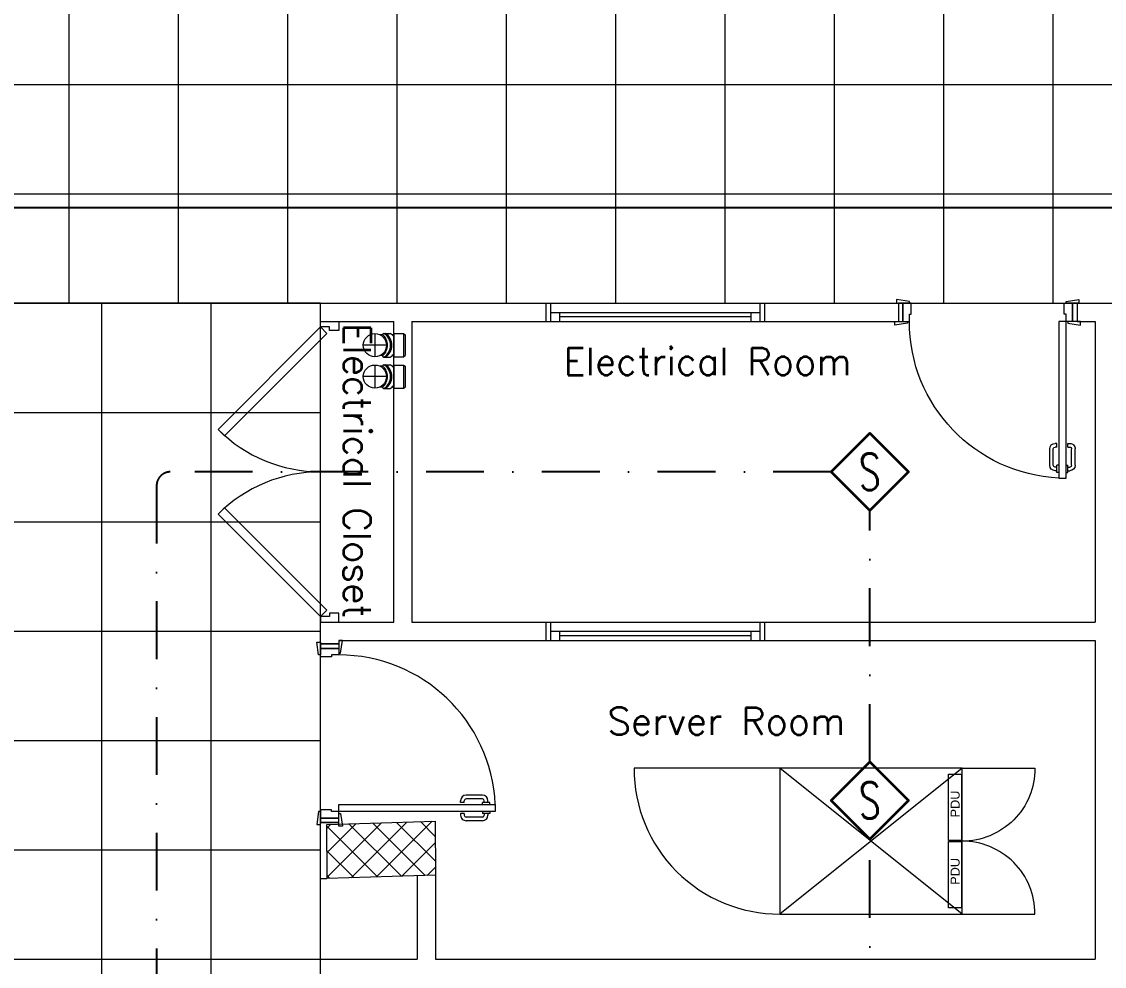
# Model space of a CAD drawing. Header units: inches. Extents: x -246178 to 57169, y -29325 to 19878.
# Drawn here: x 17958 to 23900, y -6387 to -1202 of the extents above; entities that cross this region are included whole.
import ezdxf
from ezdxf.enums import TextEntityAlignment as Align

# ---------------------------------------------------------------- set-up
doc = ezdxf.new("R2010")
doc.units = ezdxf.units.IN
doc.header["$LTSCALE"] = 25
doc.header["$MEASUREMENT"] = 0
doc.linetypes.add('DASHDOT', pattern=[25.4, 12.7, -6.35, 0, -6.35])
doc.layers.get('0').update_dxf_attribs({"color": 8})
for name, color, linetype, lineweight in [('00-Ground Floor$0$72_EGR_BASE_TEXT', 252, 'Continuous', 5), ('00-Ground Floor$0$Aluminum', 251, 'Continuous', 5), ('00-Ground Floor$0$C-HYDR-CTCH', 251, 'Continuous', 5), ('00-Ground Floor$0$Dual Power', 11, 'Continuous', 5), ('00-Ground Floor$0$FIXEDFUR$0$KCA_TXITEM', 3, 'Continuous', 5), ('00-Ground Floor$0$Frame', 252, 'Continuous', 9), ('00-Ground Floor$0$FURNITURES$0$KCA_FURLSE', 251, 'Continuous', 5), ('00-Ground Floor$0$Hatch', 254, 'Continuous', 5), ('00-Ground Floor$0$IFS IT RACK 1000x800mm', 210, 'Continuous', 5), ('00-Ground Floor$0$M-DR-SS', 30, 'Continuous', 5), ('00-Ground Floor$0$Walls', 251, 'Continuous', 5), ('00-Ground Floor$0$Wooden Joinery', 251, 'Continuous', 5), ('E-LITE-CLNG-CNDT', 6, 'DASHDOT', 35), ('F-ALRM-CLNG @ 100', 33, 'Continuous', 35), ('F-ALRM-CLNG-CNDT', 51, 'DASHDOT', 25), ('F-ALRM-CNDT-SPLY', 43, 'POWER SUPPLY', 25)]:
    doc.layers.add(name, color=color, linetype=linetype, lineweight=lineweight)
doc.styles.add('00-Ground Floor$0$FIXEDFUR$0$K-SANSERIF', font='sanss___.ttf')
doc.styles.add('00-Ground Floor$0$SIMPLEX', font='SIMPLEX.shx', dxfattribs={"height": 150})
doc.styles.add('DC_Simplex', font='SIMPLEX.shx', dxfattribs={"width": 0.7})
doc.styles.get("Standard").update_dxf_attribs({"font": 'arial.ttf'})
doc.linetypes.add('POWER SUPPLY', pattern='A,50.8,-4,["PS",Standard,S=4.5,R=0,X=0,Y=-2.25],-11', length=65.8)

# ---------------------------------------------------------------- blocks, each defined once
blk = doc.blocks.new('00-Ground Floor$0$A$C72370EFE')
at = {"layer": '00-Ground Floor$0$Wooden Joinery'}
for p, q in [((-0.01, -0.04), (-0.02, -0.04)), ((-0.01, -0.03), (-0.01, -0.07)), ((0, -0.03), (-0.01, -0.03)), ((0.04, -0.03), (0.05, -0.03)), ((0.05, -0.03), (0.05, -0.07)), ((0.05, -0.04), (0.06, -0.04)), ((-0.05, -0.07), (-0.05, -0.16)), ((-0.03, -0.07), (-0.03, -0.16)), ((-0.01, -0.06), (-0.02, -0.06)), ((0, -0.07), (-0.01, -0.07)), ((0.04, -0.07), (0.05, -0.07)), ((0.05, -0.06), (0.06, -0.06)), ((0.07, -0.07), (0.07, -0.16)), ((0.09, -0.07), (0.09, -0.16)), ((-0.01, -0.17), (-0.02, -0.17)), ((-0.01, -0.17), (-0.01, -0.19)), ((0.05, -0.17), (0.06, -0.17)), ((0.05, -0.17), (0.05, -0.19)), ((-0.01, -0.19), (-0.02, -0.19)), ((0.05, -0.19), (0.06, -0.19))]:
    blk.add_line(p, q, dxfattribs=at)
for centre, radius, start, end in [((-0.02, -0.07), 0.03, 90, 180), ((0.06, -0.07), 0.03, 0, 90), ((-0.02, -0.07), 0.01, 90, 180), ((0.06, -0.07), 0.01, 0, 90), ((-0.02, -0.16), 0.03, 180, 270), ((-0.02, -0.16), 0.01, 180, 270), ((0.06, -0.16), 0.01, 270, 0), ((0.06, -0.16), 0.03, 270, 0)]:
    blk.add_arc(centre, radius, start, end, dxfattribs=at)
blk = doc.blocks.new('00-Ground Floor$0$A$C5DAD61B4')
at = {"layer": '00-Ground Floor$0$Wooden Joinery'}
for points in [[(80, 959.1), (80, 969.1), (10, 979.1), (10, 959.1)], [(940, 959.1), (940, 969.1), (1010, 979.1), (1010, 959.1)], [(70, 859.1), (70, 849.1), (0, 839.1), (0, 859.1)], [(120, 859.1), (120, 0), (80, 0), (80, 859.1)], [(950, 859.1), (950, 849.1), (1020, 839.1), (1020, 859.1)]]:
    blk.add_lwpolyline(points, close=True, dxfattribs=at)
for points in [[(45, 859.1), (45, 959.1), (20, 959.1), (20, 859.1), (45, 859.1)], [(45, 859.1), (80, 859.1), (80, 899.1), (90, 899.1), (90, 959.1), (45, 959.1), (45, 859.1)], [(975, 859.1), (940, 859.1), (940, 899.1), (930, 899.1), (930, 959.1), (975, 959.1), (975, 859.1)], [(975, 859.1), (975, 959.1), (1000, 959.1), (1000, 859.1), (975, 859.1)]]:
    blk.add_lwpolyline(points, dxfattribs=at)
blk.add_arc((80, 859.1), 860, 272.66603, 0, dxfattribs=at)
at = {"layer": '00-Ground Floor$0$Wooden Joinery', "xscale": 999.9999999998854, "yscale": 999.9999999998854, "zscale": 999.9999999998854, "rotation": 180}
blk.add_blockref('00-Ground Floor$0$A$C72370EFE', (120, 0), dxfattribs=at)
blk = doc.blocks.new('*U76')
at = {"layer": '00-Ground Floor$0$Wooden Joinery'}
for points in [[(627.5, 526.8), (65.4, -35.4), (30, 0), (592.1, 562.1)], [(1022.5, 526.8), (1584.6, -35.4), (1620, 0), (1057.9, 562.1)], [(30, 0), (0, 0), (0, -100), (50, -100), (50, -50), (30, -50), (30, 0)], [(1620, 0), (1650, 0), (1650, -100), (1600, -100), (1600, -50), (1620, -50), (1620, 0)]]:
    blk.add_lwpolyline(points, close=True, dxfattribs=at)
for centre, start, end in [((30, 0), 0, 45), ((1620, 0), 135, 180)]:
    blk.add_arc(centre, 795, start, end, dxfattribs=at)
blk = doc.blocks.new('00-Ground Floor$0$4S')
at = {"color": 0}
for p, q in [((-51, 61), (-61, 55)), ((0, 61), (-51, 61)), ((0, -61), (0, 61)), ((-51, -61), (-61, -55)), ((0, -61), (-51, -61))]:
    blk.add_line(p, q, dxfattribs=at)
at = {"color": 10}
for p, q in [((-51, -61), (-51, 61)), ((-61, -55), (-61, 55))]:
    blk.add_line(p, q, dxfattribs=at)
blk = doc.blocks.new('00-Ground Floor$0$2E-45-110-T1')
for p, q in [((-48, 62.6), (-81.4, 62.6)), ((-99.2, 55), (-91.4, 55)), ((-42.3, 55), (-26.4, 55)), ((-99.2, -55), (-91.4, -55)), ((-42.3, -55), (-26.4, -55)), ((-48, -62.6), (-81.3, -62.6))]:
    blk.add_line(p, q)
at = {"color": 10}
for p, q in [((0, -61), (0, 61)), ((-61, 0), (61, 0))]:
    blk.add_line(p, q, dxfattribs=at)
blk.add_circle((0, 0), 61)
for centre, start, end in [((-42, 0), 122.159, 140.7458), ((-15.4, 0), 122.159, 237.8424), ((-8.7, 0), 122.1377, 237.8638), ((-87.3, 0), 48.0846, 57.8623), ((7.1, 0), 131.9154, 228.0858), ((-42, 0), 219.2542, 237.8424), ((-87.3, 0), 302.1362, 311.9142)]:
    blk.add_arc(centre, 73.9, start, end)
blk.add_blockref('00-Ground Floor$0$4S', (-99.2, 0))
blk = doc.blocks.new('00-Ground Floor$0$A$C37be4daf')
at = {"layer": '00-Ground Floor$0$Aluminum'}
for p, q in [((1416, 598.2), (216, 598.2)), ((241, 498.2), (241, 598.2)), ((291, 548.2), (291, 598.2)), ((1341, 548.2), (1341, 598.2)), ((1391, 498.2), (1391, 598.2)), ((1391, 548.2), (241, 548.2)), ((291, 573.2), (1341, 573.2)), ((1416, 498.2), (216, 498.2))]:
    blk.add_line(p, q, dxfattribs=at)
at = {"layer": '00-Ground Floor$0$Walls'}
for p, q in [((216, 498.2), (216, 598.2)), ((1416, 498.2), (1416, 598.2))]:
    blk.add_line(p, q, dxfattribs=at)
blk = doc.blocks.new('00-Ground Floor$0$IT RACK 1000x800 mm')
at = {"layer": '00-Ground Floor$0$Dual Power', "color": 8}
for points in [[(719020.2, 122155.5), (719383.9, 122155.5), (719383.9, 122082.8), (719020.2, 122082.8)], [(719390.1, 122155.5), (719753.8, 122155.5), (719753.8, 122082.8), (719390.1, 122082.8)]]:
    blk.add_lwpolyline(points, close=True, dxfattribs=at)
at = {"layer": '00-Ground Floor$0$FURNITURES$0$KCA_FURLSE', "color": 6, "linetype": 'ByBlock'}
for points in [[(719786.6, 123080.4), (719786.6, 123880.4, 0.415947), (718986.6, 123080.4, 0.926405)], [(718986.6, 122080.4), (718986.6, 121680.4, 0.415947), (719386.6, 122080.4, 0.926405)], [(719786.6, 122080.4), (719786.6, 121680.4, -0.415947), (719386.6, 122080.4, -0.926405)]]:
    blk.add_lwpolyline(points, format="xyb", dxfattribs=at)
blk.add_lwpolyline([(719786.6, 123080.4), (718986.6, 123080.4), (718986.6, 122080.4), (719786.6, 122080.4)], close=True, dxfattribs=at)
at = {"layer": '00-Ground Floor$0$FURNITURES$0$KCA_FURLSE', "color": 8, "linetype": 'ByBlock'}
for points in [[(718986.6, 122080.4), (719786.6, 123080.4)], [(719786.6, 122080.4), (718986.6, 123080.4)]]:
    blk.add_lwpolyline(points, dxfattribs=at)
at = {"layer": '00-Ground Floor$0$FIXEDFUR$0$KCA_TXITEM', "color": 8, "char_height": 50, "width": 3697.741, "attachment_point": 1, "style": '00-Ground Floor$0$FIXEDFUR$0$K-SANSERIF'}
for insert in [(717364.7, 122143.7), (717734.5, 122143.7)]:
    blk.add_mtext('\\pi1782.23819;PDU', dxfattribs=dict(at, insert=insert))
blk = doc.blocks.new('00-Ground Floor$0$A$C540D530E')
at = {"color": 254, "linetype": 'Continuous'}
for p, q in [((18217.9, -2747.4), (18217.9, -947.4)), ((18817.9, -2747.4), (18817.9, -947.4)), ((19417.9, -2747.4), (19417.9, -947.4)), ((20017.9, -2747.4), (20017.9, -947.4)), ((20617.9, -2747.4), (20617.9, -947.4)), ((21217.9, -2747.4), (21217.9, -947.4)), ((21817.9, -2747.4), (21817.9, -947.4)), ((22417.9, -2747.4), (22417.9, -947.4)), ((23017.9, -2747.4), (23017.9, -947.4)), ((23617.9, -2747.4), (23617.9, -947.4)), ((12263.3, -1547.4), (48817.9, -1547.4)), ((12263.3, -2147.4), (48817.9, -2147.4)), ((12263.3, -2747.4, 0), (48817.9, -2747.4, 0))]:
    blk.add_line(p, q, dxfattribs=at)
blk = doc.blocks.new('00-Ground Floor$0$A$C5BC24B0F')
at = {"color": 254, "linetype": 'Continuous'}
for p, q in [((19597.7, -2747.4, 0), (17797.7, -2747.4, 0)), ((18397.7, -12867.4), (18397.7, -2747.4)), ((18997.7, -12867.4), (18997.7, -2747.4)), ((19597.7, -12867.4, 0), (19597.7, -2747.4, 0)), ((17797.7, -3347.4), (19597.7, -3347.4)), ((17797.7, -3947.4), (19597.7, -3947.4)), ((17797.7, -4547.4), (19597.7, -4547.4)), ((17797.7, -5147.4), (19597.7, -5147.4)), ((17797.7, -5747.4), (19597.7, -5747.4)), ((17797.7, -6347.4), (19597.7, -6347.4))]:
    blk.add_line(p, q, dxfattribs=at)
blk = doc.blocks.new('00-Ground Floor$0$A$Ce9e1c4c3')
at = {"layer": '00-Ground Floor$0$Frame'}
for name in ['00-Ground Floor$0$A$C540D530E', '00-Ground Floor$0$A$C5BC24B0F']:
    blk.add_blockref(name, (-100000, 0), dxfattribs=at)
blk = doc.blocks.new('00-Ground Floor')
at = {"layer": '00-Ground Floor$0$Hatch'}
h = blk.add_hatch(dxfattribs=at)
h.set_pattern_fill('ANSI37', color=256, scale=30)
h.set_pattern_definition([(45, (-1981.42, -13099.68), (-67.35192, 67.35192), []), (135, (-1981.42, -13099.68), (-67.35192, -67.35192), [])])
h.paths.add_polyline_path([(48971.2, 8818.2), (48367.3, 8810.1), (48371.2, 8521.7), (48975.1, 8529.8)])
h.paths.add_polyline_path([(41810.5, 8810.5), (41227, 8805), (41207, 8513.7), (41790.5, 8519.1)])
h.paths.add_polyline_path([(27433.5, 8803.1), (26834.4, 8799), (26828.7, 8506), (27427.8, 8510)])
h.paths.add_polyline_path([(34618.7, 8805.3), (34017.5, 8797.8), (34009.3, 8512.1), (34610.5, 8519.6)])
h.paths.add_polyline_path([(20214.3, 8812.4), (19607.8, 8790.5), (19622.4, 8498), (20228.8, 8519.8)])
h.paths.add_polyline_path([(13477.7, 8802), (12255.7, 8825.9), (12249.3, 8529.8), (13471.3, 8505.8)])
h.paths.add_polyline_path([(13491.8, 1601.9), (12276.8, 1586.2), (12263.3, 1293.7), (13478.3, 1309.4)])
h.paths.add_polyline_path([(13465.7, -5591.3), (12262.6, -5607.3), (12256.9, -5900.3), (13460, -5884.3)])
h.paths.add_polyline_path([(13484.2, -12790), (12287.5, -12801.4), (12290.4, -13095.9), (13487, -13084.4)])
h.paths.add_polyline_path([(5849.2, -12787.9), (5245.6, -12791.6), (5256.3, -13077.1), (5859.8, -13073.4)])
h.paths.add_polyline_path([(5833.8, -5589.9), (5236.9, -5588.3), (5236.8, -5889.5), (5833.6, -5891)])
h.paths.add_polyline_path([(5843.6, 1599.7), (5224.3, 1600.9), (5213.7, 1298), (5833, 1296.7)])
h.paths.add_polyline_path([(5820.3, 8779.1), (5219.7, 8793.5), (5216, 8503.9), (5816.7, 8489.4)])
h.paths.add_polyline_path([(-1378.8, 8777.2), (-1981.4, 8799.9), (-1979.5, 8511.6), (-1376.9, 8488.9)])
h.paths.add_polyline_path([(-1371.1, -5601.1), (-1973.1, -5608.1), (-1969.7, -5899.7), (-1367.7, -5892.7)])
h.paths.add_polyline_path([(-1353.5, -12795.7), (-1951.9, -12796.7), (-1947.1, -13097.4), (-1348.7, -13096.4)])
h.paths.add_polyline_path([(20233.2, -12782.5), (19627.5, -12795.4), (19633.2, -13096.6), (20238.9, -13083.7)])
h.paths.add_polyline_path([(20226.6, -5590), (19632.3, -5607.6), (19634.4, -5904.1), (20228.7, -5886.6)])
h.paths.add_polyline_path([(20217.9, 1618), (19619, 1610.4), (19623, 1310.2), (20221.9, 1317.9)])
h.paths.add_polyline_path([(27418.3, 1602.8), (26816.3, 1607.5), (26820.6, 1315.3), (27422.5, 1310.7)])
h.paths.add_polyline_path([(27422, -5579.9), (26818.1, -5597.5), (26831.6, -5897.5), (27431.7, -5876.5)])
h.paths.add_polyline_path([(27438.1, -12795.9), (26834.3, -12789.3), (26831.9, -13075), (27435.7, -13081.6)])
h.paths.add_polyline_path([(34636.6, -12785.4), (34039.3, -12800), (34048.3, -13099.7), (34645.6, -13085.1)])
h.paths.add_polyline_path([(34629.3, -5597.1), (34028, -5595.2), (34029.2, -5892.4), (34630.4, -5894.3)])
h.paths.add_polyline_path([(34592.8, 1606.7), (34012, 1611.4), (34031.7, 1321.6), (34612.5, 1316.9)])
h.paths.add_polyline_path([(41796.2, 1606), (41198.6, 1619.8), (41200.6, 1327.8), (41798.2, 1314.1)])
h.paths.add_polyline_path([(41797.2, -5592.6), (41228.8, -5600.2), (41230.6, -5894.3), (41799, -5886.7)])
h.paths.add_polyline_path([(41834.3, -12789.7), (41229, -12792.4), (41230.4, -13096.9), (41835.6, -13094.3)])
h.paths.add_polyline_path([(49008.5, -12790.2), (48420.5, -12774.1), (48407.3, -13081.4), (48995.3, -13097.4)])
h.paths.add_polyline_path([(48992.7, -5590.8), (48389.5, -5589.7), (48387.5, -5886.2), (48990.7, -5887.3)])
at = {"layer": '00-Ground Floor$0$C-HYDR-CTCH', "flags": 128}
blk.add_lwpolyline([(20226.6, -5590), (20228.7, -5886.6), (19634.4, -5904.1), (19632.3, -5607.6), (20226.6, -5590)], dxfattribs=at)
at = {"layer": '00-Ground Floor$0$Walls'}
for p, q in [((19597.7, -2847.4, 0), (19597.7, -2747.4, 0)), ((19597.7, -2747.4, 0), (22769.5, -2747.4, 0)), ((22769.5, -2747.4, 0), (22769.5, -2847.4, 0)), ((23749.5, -2747.4, 0), (23749.5, -2847.4, 0)), ((23749.5, -2747.4, 0), (29549.5, -2747.4, 0)), ((19597.7, -2847.4, 0), (19999.5, -2847.4, 0)), ((19999.5, -4497.4, 0), (19999.5, -2847.4, 0)), ((20099.5, -2847.4, 0), (22769.5, -2847.4, 0)), ((20099.5, -2847.4, 0), (20099.5, -4497.4, 0)), ((23749.5, -2847.4, 0), (23849.5, -2847.4, 0)), ((23849.5, -2847.4, 0), (23849.5, -4497.4, 0)), ((19597.7, -4617.4, 0), (19597.7, -4497.4, 0)), ((19597.7, -4497.4, 0), (19999.5, -4497.4, 0)), ((20099.5, -4497.4, 0), (23849.5, -4497.4, 0)), ((19697.7, -4617.4, 0), (19597.7, -4617.4, 0)), ((19697.7, -4597.4, 0), (23849.5, -4597.4, 0)), ((23849.5, -4597.4, 0), (23849.5, -6347.4, 0)), ((19597.7, -5904.4, 0), (19597.7, -5597.4, 0)), ((19697.7, -5597.4, 0), (19597.7, -5597.4, 0)), ((19697.7, -5605.6, 0), (19697.7, -5597.4, 0)), ((19597.7, -5904.4, 0), (19632.9, -5904.1)), ((20128.7, -5889.5), (20128.7, -6347.4)), ((20228.7, -5886.6), (20228.7, -6347.4)), ((19597.7, -6347.4, 0), (20128.7, -6347.4, 0)), ((19597.7, -6547.4, 0), (19597.7, -6347.4, 0)), ((20228.7, -6347.4), (23849.5, -6347.4, 0))]:
    blk.add_line(p, q, dxfattribs=at)
at = {"color": 254}
blk.add_blockref('00-Ground Floor$0$A$Ce9e1c4c3', (100000, 0), dxfattribs=at)
at = {"rotation": 180}
for p in [(22250.5, -2249.2, 0), (22250.5, -3999.2, 0)]:
    blk.add_blockref('00-Ground Floor$0$A$C37be4daf', p, dxfattribs=at)
at = {"layer": '00-Ground Floor$0$IFS IT RACK 1000x800mm', "color": 252, "rotation": 89.99999999999999}
blk.add_blockref('00-Ground Floor$0$IT RACK 1000x800 mm', (145199.1, -725086.1), dxfattribs=at)
at = {"layer": '00-Ground Floor$0$M-DR-SS', "xscale": 1.040985465462118, "yscale": 1.040985465462118, "zscale": 1.040985465462118, "rotation": 179.9999999999943}
for p in [(19896.2, -2977.8, 0), (19896.2, -3149.8, 0)]:
    blk.add_blockref('00-Ground Floor$0$2E-45-110-T1', p, dxfattribs=at)
at = {"layer": '00-Ground Floor$0$Wooden Joinery', "xscale": -1}
blk.add_blockref('00-Ground Floor$0$A$C5DAD61B4', (23769.5, -3706.5, 0), dxfattribs=at)
at = {"layer": '00-Ground Floor$0$Wooden Joinery', "rotation": 89.99999999999999}
for name, p in [('*U76', (19597.7, -4497.4, 0)), ('00-Ground Floor$0$A$C5DAD61B4', (20556.8, -5617.4, 0))]:
    blk.add_blockref(name, p, dxfattribs=at)
at = {"layer": '00-Ground Floor$0$72_EGR_BASE_TEXT', "insert": (19874, -3667.2, 0), "char_height": 150, "attachment_point": 2, "rotation": 270, "style": '00-Ground Floor$0$SIMPLEX'}
blk.add_mtext('Electrical Closet', dxfattribs=at)
at = {"layer": '00-Ground Floor$0$72_EGR_BASE_TEXT', "char_height": 150, "attachment_point": 2, "style": '00-Ground Floor$0$SIMPLEX'}
for s, insert in [('Electrical Room', (21721.3, -2991.7, 0)), ('Server Room', (21825.2, -4965.4, 0))]:
    blk.add_mtext(s, dxfattribs=dict(at, insert=insert))
blk = doc.blocks.new('A$C5CF53093')
blk.add_lwpolyline([(0, -212.1), (-212.1, 0), (0, 212.1), (212.1, 0)], close=True)
blk = doc.blocks.new('*U11')
at = {"xscale": 0.01, "yscale": 0.01, "zscale": 0.01}
blk.add_blockref('A$C5CF53093', (0.007, -0.007), dxfattribs=at)
at = {"color": 6, "style": 'DC_Simplex', "width": 0.7, "flags": 8}
blk.add_attdef('TYPE', text='', height=2, rotation=360, dxfattribs=at).set_placement((0, 0), align=Align.MIDDLE_CENTER)

msp = doc.modelspace()

# ---------------------------------------------------------------- linework, layer by layer
at = {"layer": 'F-ALRM-CLNG-CNDT', "elevation": 0}
msp.add_lwpolyline([(22400.3, -3673.1), (18773.4, -3673.1, 0.414214), (18698.4, -3748.1), (18698.4, -7636)], format="xyb", dxfattribs=at)
at = {"layer": 'F-ALRM-CLNG-CNDT'}
msp.add_lwpolyline([(22612.4, -5264.4), (22612.4, -3885.3)], dxfattribs=at)
msp.add_lwpolyline([(22112.8, -8100.7), (22537.4, -8100.7, 0.414214), (22612.4, -8025.7), (22612.4, -5688.7)], format="xyb", dxfattribs=at)
at = {"layer": 'F-ALRM-CNDT-SPLY'}
msp.add_lwpolyline([(15637.8, -2222.4), (30514.5, -2222.4)], dxfattribs=at)

# ---------------------------------------------------------------- block references
at = {"layer": 'E-LITE-CLNG-CNDT'}
msp.add_blockref('00-Ground Floor', (0, 0), dxfattribs=at)
at = {"layer": 'F-ALRM-CLNG @ 100', "xscale": 100, "yscale": 100, "zscale": 100}
for p in [(22611.7, -3672.4, 0), (22611.7, -5475.8)]:
    msp.add_blockref('*U11', p, dxfattribs=at).add_auto_attribs({'TYPE': 'S'})

doc.saveas('drawing.dxf')
